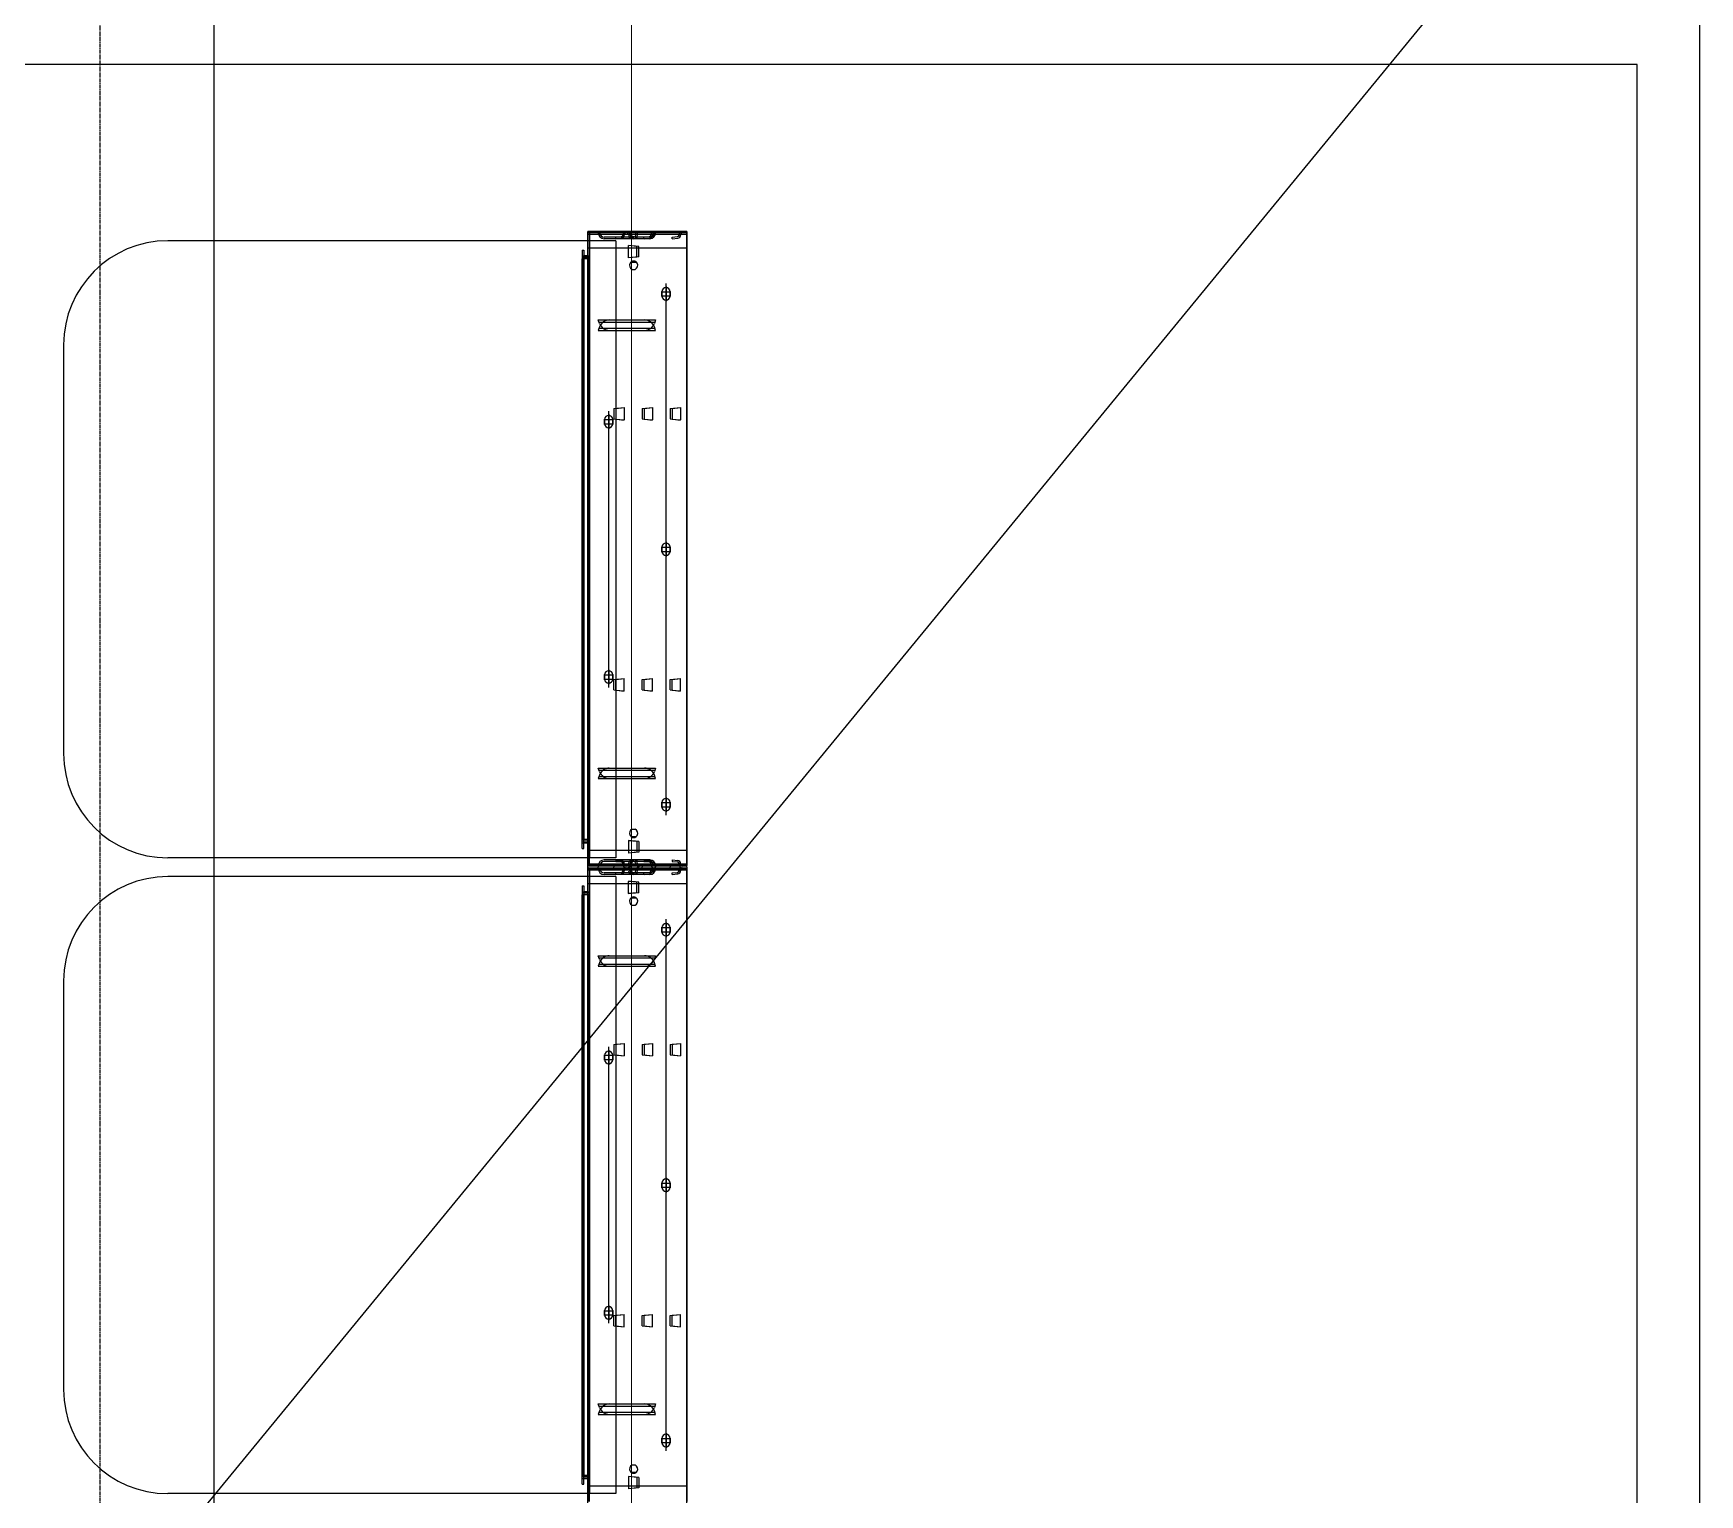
# Model space of a CAD drawing. Extents: x -32000 to 416743, y -254124 to 144214.
# Drawn here: x 258526 to 260125, y 81868 to 83270 of the extents above; entities that cross this region are included whole.
import ezdxf

# ---------------------------------------------------------------- set-up
doc = ezdxf.new("R2010")
doc.units = 0
doc.header["$LTSCALE"] = 10
doc.linetypes.add('XFM1P40$0$CENTER2', pattern=[1.125, 0.75, -0.125, 0.125, -0.125])
for name, color, linetype in [('XFM1P40$0$$0$M-PIPE-TEXT-ARROR', 250, 'Continuous'), ('XFM1P40$0$M-PIPE-CHWS12', 130, 'Continuous'), ('XFM1P40$0$M-PIPE-CHWS12_CL', 132, 'XFM1P40$0$CENTER2'), ('XFM1Q40$0$TYPE14X10', 7, 'Continuous'), ('XFM7P40ICA$0$H12PL4$0$L40_19_MEJI', 252, 'Continuous')]:
    doc.layers.add(name, color=color, linetype=linetype)
doc.styles.add('XFM1P40$0$$0$aa-txt', font='isocp.shx', dxfattribs={"bigfont": 'chineset.shx'})
doc.dimstyles.new('XFM1P40$0$$0$adim-200', dxfattribs={"dimscale": 200, "dimtxt": 0.3, "dimasz": 2.5, "dimexe": 0.1, "dimexo": 0.5, "dimgap": 0.15, "dimtad": 0, "dimdec": 4, "dimzin": 3, "dimdsep": 46, "dimtxsty": 'XFM1P40$0$$0$aa-txt', "dimcen": 2.5, "dimclrd": 256, "dimclre": 256, "dimclrt": 256, "dimadec": 0, "dimazin": 0, "dimtfac": 1, "dimtdec": 4, "dimtmove": 0, "dimatfit": 3, "dimfxl": 1, "dimtolj": 1, "dimtzin": 0, "dimarcsym": 0})

# ---------------------------------------------------------------- blocks, each defined once
blk = doc.blocks.new('XFM1Q40$0$A$C10876e96')
at = {"layer": 'XFM1Q40$0$TYPE14X10', "color": 22}
for p, q in [((11918.2, 0), (11918.2, 4100)), ((11858.2, 4040), (1318.2, 4040)), ((11858.2, 60), (11858.2, 4040)), ((10878.2, 3871), (10448.2, 3871)), ((10946.3, 3880), (10851.3, 3880)), ((10946.3, 3880), (10851.3, 3880)), ((10851.3, 3880), (10851.3, 3856.5)), ((10851.3, 3856.5), (10851.3, 3880)), ((10851.3, 3270), (10851.3, 3878.5)), ((10946.3, 3878.5), (10851.3, 3878.5)), ((10946.3, 3877), (10851.3, 3877)), ((10946.3, 3878.5), (10852.8, 3878.5)), ((10852.8, 3878.5), (10852.8, 3855)), ((10852.8, 3871), (10852.8, 3279)), ((10861.3, 3878.5), (10861.3, 3880)), ((10910.8, 3874.5), (10866.8, 3874.5)), ((10910.8, 3873), (10866.8, 3873)), ((10876.3, 3878.5), (10876.3, 3880)), ((10878.1, 3874.5), (10883.4, 3875)), ((10878.3, 3873), (10878.1, 3874.5)), ((10878.2, 3871), (10878.2, 3279)), ((10878.3, 3873), (10883.6, 3873.5)), ((10884.8, 3877), (10884.8, 3876.5)), ((10886.3, 3877), (10886.3, 3876.5)), ((10891.8, 3876.5), (10891.8, 3880)), ((10898.3, 3873), (10893, 3873.5)), ((10898.5, 3874.5), (10893.2, 3875)), ((10893.3, 3876.5), (10893.3, 3878.5)), ((10897.3, 3876.5), (10897.3, 3878.5)), ((10898.3, 3873), (10898.5, 3874.5)), ((10898.8, 3876.5), (10898.8, 3880)), ((10900.3, 3878.5), (10900.3, 3880)), ((10903.3, 3878.5), (10903.3, 3880)), ((10905.1, 3874.5), (10910.4, 3875)), ((10905.3, 3873), (10905.1, 3874.5)), ((10905.3, 3873), (10910.6, 3873.5)), ((10911.8, 3877), (10911.8, 3876.5)), ((10913.3, 3877), (10913.3, 3876.5)), ((10916.3, 3878.5), (10916.3, 3880)), ((10930.3, 3878.5), (10930.3, 3880)), ((10932.1, 3874.5), (10937.4, 3875)), ((10932.3, 3873), (10932.1, 3874.5)), ((10932.3, 3873), (10937.6, 3873.5)), ((10938.8, 3877), (10938.8, 3876.5)), ((10940.3, 3877), (10940.3, 3876.5)), ((10946.3, 3880), (10946.3, 3271.5)), ((10946.3, 3880), (10946.3, 3864)), ((10946.3, 3270), (10946.3, 3878.5)), ((10845.8, 3862), (10845.8, 3855)), ((10845.8, 3862), (10847.3, 3862)), ((10845.8, 3856.5), (10845.8, 3296.5)), ((10845.8, 3856.5), (10852.8, 3856.5)), ((10852.8, 3855), (10845.8, 3855)), ((10847.3, 3862), (10847.3, 3856.5)), ((10847.3, 3856.5), (10847.3, 3296.5)), ((10851.3, 3856.5), (10847.3, 3856.5)), ((10852.8, 3864), (10851.3, 3864)), ((10851.3, 3856.5), (10851.3, 3296.5)), ((10946.3, 3864), (10852.8, 3864)), ((10852.8, 3856.5), (10852.8, 3296.5)), ((10900.3, 3865.5), (10890.3, 3866.5)), ((10898.3, 3865.6), (10890.3, 3866.4)), ((10890.3, 3854.6), (10890.3, 3866.4)), ((10900.3, 3855.5), (10890.3, 3854.5)), ((10898.3, 3855.4), (10890.3, 3854.6)), ((10898.3, 3855.4), (10898.3, 3865.6)), ((10900.3, 3855.5), (10900.3, 3865.5)), ((10845.8, 3293.5), (10845.8, 3853.5)), ((10851.3, 3853.5), (10845.8, 3853.5)), ((10847.3, 3293.5), (10847.3, 3853.5)), ((10852.8, 3853.5), (10851.3, 3853.5)), ((10852.8, 3293.5), (10852.8, 3853.5)), ((10892.6, 3850.5), (10897.9, 3850.5)), ((10893.8, 3843.5), (10896.8, 3843.5)), ((10921.7, 3822), (10930.8, 3822)), ((10921.7, 3822), (10930.8, 3822)), ((10922.3, 3818), (10922.3, 3822)), ((10922.3, 3822), (10922.3, 3818)), ((10926.3, 3320), (10926.3, 3830)), ((10926.3, 3827), (10926.3, 3813)), ((10930.3, 3818), (10930.3, 3822)), ((10930.3, 3822), (10930.3, 3818)), ((10921.7, 3818), (10930.8, 3818)), ((10921.7, 3818), (10930.8, 3818)), ((10861.3, 3795), (10916.3, 3795)), ((10862.4, 3791.7), (10861.3, 3795)), ((10862, 3793), (10915.6, 3793)), ((10871.9, 3795), (10905.7, 3795)), ((10916.3, 3795), (10915.1, 3791.7)), ((10862.4, 3788.3), (10861.3, 3785)), ((10861.3, 3785), (10916.3, 3785)), ((10862, 3787), (10915.6, 3787)), ((10871.9, 3785), (10905.7, 3785)), ((10916.3, 3785), (10915.1, 3788.3)), ((10348.2, 3771), (10348.2, 3379)), ((10876.3, 3710), (10886.2, 3711)), ((10876.3, 3710), (10876.3, 3700)), ((10878.3, 3710.1), (10886.3, 3710.9)), ((10878.3, 3710.1), (10878.3, 3699.9)), ((10886.3, 3710.9), (10886.3, 3699.1)), ((10903.3, 3710), (10913.2, 3711)), ((10903.3, 3710), (10903.3, 3700)), ((10905.3, 3710.1), (10913.3, 3710.9)), ((10905.3, 3710.1), (10905.3, 3699.9)), ((10913.3, 3710.9), (10913.3, 3699.1)), ((10930.3, 3710), (10940.2, 3711)), ((10930.3, 3710), (10930.3, 3700)), ((10932.3, 3710.1), (10940.3, 3710.9)), ((10932.3, 3710.1), (10932.3, 3699.9)), ((10940.3, 3710.9), (10940.3, 3699.1)), ((10866.7, 3699.5), (10875.8, 3699.5)), ((10866.7, 3699.5), (10875.8, 3699.5)), ((10866.7, 3695.5), (10875.8, 3695.5)), ((10866.7, 3695.5), (10875.8, 3695.5)), ((10867.3, 3695.5), (10867.3, 3699.5)), ((10867.3, 3699.5), (10867.3, 3695.5)), ((10871.3, 3442.5), (10871.3, 3707.5)), ((10871.3, 3704.5), (10871.3, 3690.5)), ((10875.3, 3695.5), (10875.3, 3699.5)), ((10875.3, 3699.5), (10875.3, 3695.5)), ((10876.3, 3700), (10886.2, 3699)), ((10878.3, 3699.9), (10886.3, 3699.1)), ((10903.3, 3700), (10913.2, 3699)), ((10905.3, 3699.9), (10913.3, 3699.1)), ((10930.3, 3700), (10940.2, 3699)), ((10932.3, 3699.9), (10940.3, 3699.1)), ((10926.3, 3582), (10926.3, 3568)), ((10921.7, 3577), (10930.8, 3577)), ((10921.7, 3577), (10930.8, 3577)), ((10921.7, 3573), (10930.8, 3573)), ((10921.7, 3573), (10930.8, 3573)), ((10922.3, 3573), (10922.3, 3577)), ((10922.3, 3577), (10922.3, 3573)), ((10930.3, 3573), (10930.3, 3577)), ((10930.3, 3577), (10930.3, 3573)), ((10866.7, 3454.5), (10875.8, 3454.5)), ((10866.7, 3454.5), (10875.8, 3454.5)), ((10867.3, 3450.5), (10867.3, 3454.5)), ((10867.3, 3454.5), (10867.3, 3450.5)), ((10871.3, 3459.5), (10871.3, 3445.5)), ((10875.3, 3450.5), (10875.3, 3454.5)), ((10875.3, 3454.5), (10875.3, 3450.5)), ((10866.7, 3450.5), (10875.8, 3450.5)), ((10866.7, 3450.5), (10875.8, 3450.5)), ((10876.3, 3450), (10886.2, 3451)), ((10876.3, 3440), (10876.3, 3450)), ((10876.3, 3440), (10886.2, 3439)), ((10878.3, 3450.1), (10886.3, 3450.9)), ((10878.3, 3439.9), (10878.3, 3450.1)), ((10878.3, 3439.9), (10886.3, 3439.1)), ((10886.3, 3439.1), (10886.3, 3450.9)), ((10903.3, 3450), (10913.2, 3451)), ((10903.3, 3440), (10903.3, 3450)), ((10903.3, 3440), (10913.2, 3439)), ((10905.3, 3450.1), (10913.3, 3450.9)), ((10905.3, 3439.9), (10905.3, 3450.1)), ((10905.3, 3439.9), (10913.3, 3439.1)), ((10913.3, 3439.1), (10913.3, 3450.9)), ((10930.3, 3450), (10940.2, 3451)), ((10930.3, 3440), (10930.3, 3450)), ((10930.3, 3440), (10940.2, 3439)), ((10932.3, 3450.1), (10940.3, 3450.9)), ((10932.3, 3439.9), (10932.3, 3450.1)), ((10932.3, 3439.9), (10940.3, 3439.1)), ((10940.3, 3439.1), (10940.3, 3450.9)), ((10861.3, 3365), (10916.3, 3365)), ((10862.4, 3361.7), (10861.3, 3365)), ((10862.4, 3358.3), (10861.3, 3355)), ((10862, 3363), (10915.6, 3363)), ((10871.9, 3365), (10905.7, 3365)), ((10916.3, 3365), (10915.1, 3361.7)), ((10916.3, 3355), (10915.1, 3358.3)), ((10861.3, 3355), (10916.3, 3355)), ((10862, 3357), (10915.6, 3357)), ((10871.9, 3355), (10905.7, 3355)), ((10921.7, 3332), (10930.8, 3332)), ((10921.7, 3332), (10930.8, 3332)), ((10921.7, 3328), (10930.8, 3328)), ((10921.7, 3328), (10930.8, 3328)), ((10922.3, 3328), (10922.3, 3332)), ((10922.3, 3332), (10922.3, 3328)), ((10926.3, 3337), (10926.3, 3323)), ((10930.3, 3328), (10930.3, 3332)), ((10930.3, 3332), (10930.3, 3328)), ((10852.8, 3296.5), (10845.8, 3296.5)), ((10845.8, 3288), (10845.8, 3295)), ((10852.8, 3295), (10845.8, 3295)), ((10851.3, 3296.5), (10851.3, 3271.5)), ((10852.8, 3271.5), (10852.8, 3295)), ((10900.3, 3294.5), (10890.3, 3295.5)), ((10898.3, 3294.6), (10890.3, 3295.4)), ((10890.3, 3295.4), (10890.3, 3283.6)), ((10892.6, 3299.5), (10897.9, 3299.5)), ((10893.8, 3306.5), (10896.8, 3306.5)), ((10898.3, 3294.6), (10898.3, 3284.4)), ((10900.3, 3294.5), (10900.3, 3284.5)), ((10878.2, 3279), (10448.2, 3279)), ((10845.8, 3293.5), (10851.3, 3293.5)), ((10845.8, 3288), (10847.3, 3288)), ((10847.3, 3288), (10847.3, 3293.5)), ((10851.3, 3293.5), (10847.3, 3293.5)), ((10851.3, 3270), (10851.3, 3293.5)), ((10851.3, 3293.5), (10852.8, 3293.5)), ((10852.8, 3286), (10851.3, 3286)), ((10946.3, 3286), (10852.8, 3286)), ((10900.3, 3284.5), (10890.3, 3283.5)), ((10898.3, 3284.4), (10890.3, 3283.6)), ((10946.3, 3270), (10946.3, 3286)), ((10946.3, 3273), (10851.3, 3273)), ((10946.3, 3271.5), (10851.3, 3271.5)), ((10946.3, 3270), (10851.3, 3270)), ((10946.3, 3270), (10851.3, 3270)), ((10946.3, 3270), (10851.3, 3270)), ((10946.3, 3270), (10851.3, 3270)), ((10851.3, 3270), (10851.3, 3246.5)), ((10851.3, 3246.5), (10851.3, 3270)), ((10851.3, 2660), (10851.3, 3268.5)), ((10946.3, 3268.5), (10851.3, 3268.5)), ((10946.3, 3267), (10851.3, 3267)), ((10946.3, 3271.5), (10852.8, 3271.5)), ((10946.3, 3268.5), (10852.8, 3268.5)), ((10852.8, 3268.5), (10852.8, 3245)), ((10861.3, 3271.5), (10861.3, 3270)), ((10861.3, 3268.5), (10861.3, 3270)), ((10910.8, 3277), (10866.8, 3277)), ((10910.8, 3275.5), (10866.8, 3275.5)), ((10910.8, 3264.5), (10866.8, 3264.5)), ((10910.8, 3263), (10866.8, 3263)), ((10876.3, 3271.5), (10876.3, 3270)), ((10876.3, 3268.5), (10876.3, 3270)), ((10878.3, 3277), (10878.1, 3275.5)), ((10878.1, 3275.5), (10883.4, 3275)), ((10878.1, 3264.5), (10883.4, 3265)), ((10878.3, 3263), (10878.1, 3264.5)), ((10878.3, 3277), (10883.6, 3276.5)), ((10878.3, 3263), (10883.6, 3263.5)), ((10884.8, 3273), (10884.8, 3273.5)), ((10884.8, 3267), (10884.8, 3266.5)), ((10886.3, 3273), (10886.3, 3273.5)), ((10886.3, 3267), (10886.3, 3266.5)), ((10891.8, 3273.5), (10891.8, 3270)), ((10891.8, 3266.5), (10891.8, 3270)), ((10898.3, 3277), (10893, 3276.5)), ((10898.3, 3263), (10893, 3263.5)), ((10898.5, 3275.5), (10893.2, 3275)), ((10898.5, 3264.5), (10893.2, 3265)), ((10893.3, 3273.5), (10893.3, 3271.5)), ((10893.3, 3266.5), (10893.3, 3268.5)), ((10897.3, 3273.5), (10897.3, 3271.5)), ((10897.3, 3266.5), (10897.3, 3268.5)), ((10898.3, 3277), (10898.5, 3275.5)), ((10898.3, 3263), (10898.5, 3264.5)), ((10898.8, 3273.5), (10898.8, 3270)), ((10898.8, 3266.5), (10898.8, 3270)), ((10900.3, 3271.5), (10900.3, 3270)), ((10900.3, 3268.5), (10900.3, 3270)), ((10903.3, 3271.5), (10903.3, 3270)), ((10903.3, 3268.5), (10903.3, 3270)), ((10905.3, 3277), (10905.1, 3275.5)), ((10905.1, 3275.5), (10910.4, 3275)), ((10905.1, 3264.5), (10910.4, 3265)), ((10905.3, 3263), (10905.1, 3264.5)), ((10905.3, 3277), (10910.6, 3276.5)), ((10905.3, 3263), (10910.6, 3263.5)), ((10911.8, 3273), (10911.8, 3273.5)), ((10911.8, 3267), (10911.8, 3266.5)), ((10913.3, 3273), (10913.3, 3273.5)), ((10913.3, 3267), (10913.3, 3266.5)), ((10916.3, 3271.5), (10916.3, 3270)), ((10916.3, 3268.5), (10916.3, 3270)), ((10930.3, 3271.5), (10930.3, 3270)), ((10930.3, 3268.5), (10930.3, 3270)), ((10932.3, 3277), (10932.1, 3275.5)), ((10932.1, 3275.5), (10937.4, 3275)), ((10932.1, 3264.5), (10937.4, 3265)), ((10932.3, 3263), (10932.1, 3264.5)), ((10932.3, 3277), (10937.6, 3276.5)), ((10932.3, 3263), (10937.6, 3263.5)), ((10938.8, 3273), (10938.8, 3273.5)), ((10938.8, 3267), (10938.8, 3266.5)), ((10940.3, 3273), (10940.3, 3273.5)), ((10940.3, 3267), (10940.3, 3266.5)), ((10946.3, 3270), (10946.3, 2661.5)), ((10946.3, 3270), (10946.3, 3254)), ((10946.3, 2660), (10946.3, 3268.5)), ((10878.2, 3261), (10448.2, 3261)), ((10845.8, 3252), (10845.8, 3245)), ((10845.8, 3252), (10847.3, 3252)), ((10845.8, 3246.5), (10845.8, 2686.5)), ((10845.8, 3246.5), (10852.8, 3246.5)), ((10847.3, 3252), (10847.3, 3246.5)), ((10847.3, 3246.5), (10847.3, 2686.5)), ((10851.3, 3246.5), (10847.3, 3246.5)), ((10852.8, 3254), (10851.3, 3254)), ((10851.3, 3246.5), (10851.3, 2686.5)), ((10852.8, 3261), (10852.8, 2669)), ((10946.3, 3254), (10852.8, 3254)), ((10852.8, 3246.5), (10852.8, 2686.5)), ((10878.2, 3261), (10878.2, 2669)), ((10900.3, 3255.5), (10890.3, 3256.5)), ((10898.3, 3255.6), (10890.3, 3256.4)), ((10890.3, 3244.6), (10890.3, 3256.4)), ((10898.3, 3245.4), (10898.3, 3255.6)), ((10900.3, 3245.5), (10900.3, 3255.5)), ((10852.8, 3245), (10845.8, 3245)), ((10845.8, 2683.5), (10845.8, 3243.5)), ((10851.3, 3243.5), (10845.8, 3243.5)), ((10847.3, 2683.5), (10847.3, 3243.5)), ((10852.8, 3243.5), (10851.3, 3243.5)), ((10852.8, 2683.5), (10852.8, 3243.5)), ((10900.3, 3245.5), (10890.3, 3244.5)), ((10898.3, 3245.4), (10890.3, 3244.6)), ((10892.6, 3240.5), (10897.9, 3240.5)), ((10893.8, 3233.5), (10896.8, 3233.5)), ((10926.3, 2710), (10926.3, 3220)), ((10926.3, 3217), (10926.3, 3203)), ((10921.7, 3212), (10930.8, 3212)), ((10921.7, 3212), (10930.8, 3212)), ((10921.7, 3208), (10930.8, 3208)), ((10921.7, 3208), (10930.8, 3208)), ((10922.3, 3208), (10922.3, 3212)), ((10922.3, 3212), (10922.3, 3208)), ((10930.3, 3208), (10930.3, 3212)), ((10930.3, 3212), (10930.3, 3208)), ((10861.3, 3185), (10916.3, 3185)), ((10862.4, 3181.7), (10861.3, 3185)), ((10862, 3183), (10915.6, 3183)), ((10871.9, 3185), (10905.7, 3185)), ((10916.3, 3185), (10915.1, 3181.7)), ((10862.4, 3178.3), (10861.3, 3175)), ((10861.3, 3175), (10916.3, 3175)), ((10862, 3177), (10915.6, 3177)), ((10871.9, 3175), (10905.7, 3175)), ((10916.3, 3175), (10915.1, 3178.3)), ((10348.2, 3161), (10348.2, 2769)), ((10866.7, 3089.5), (10875.8, 3089.5)), ((10866.7, 3089.5), (10875.8, 3089.5)), ((10867.3, 3085.5), (10867.3, 3089.5)), ((10867.3, 3089.5), (10867.3, 3085.5)), ((10871.3, 2832.5), (10871.3, 3097.5)), ((10871.3, 3094.5), (10871.3, 3080.5)), ((10875.3, 3085.5), (10875.3, 3089.5)), ((10875.3, 3089.5), (10875.3, 3085.5)), ((10876.3, 3100), (10886.2, 3101)), ((10876.3, 3100), (10876.3, 3090)), ((10876.3, 3090), (10886.2, 3089)), ((10878.3, 3100.1), (10886.3, 3100.9)), ((10878.3, 3100.1), (10878.3, 3089.9)), ((10878.3, 3089.9), (10886.3, 3089.1)), ((10886.3, 3100.9), (10886.3, 3089.1)), ((10903.3, 3100), (10913.2, 3101)), ((10903.3, 3100), (10903.3, 3090)), ((10903.3, 3090), (10913.2, 3089)), ((10905.3, 3100.1), (10913.3, 3100.9)), ((10905.3, 3100.1), (10905.3, 3089.9)), ((10905.3, 3089.9), (10913.3, 3089.1)), ((10913.3, 3100.9), (10913.3, 3089.1)), ((10930.3, 3100), (10940.2, 3101)), ((10930.3, 3100), (10930.3, 3090)), ((10930.3, 3090), (10940.2, 3089)), ((10932.3, 3100.1), (10940.3, 3100.9)), ((10932.3, 3100.1), (10932.3, 3089.9)), ((10932.3, 3089.9), (10940.3, 3089.1)), ((10940.3, 3100.9), (10940.3, 3089.1)), ((10866.7, 3085.5), (10875.8, 3085.5)), ((10866.7, 3085.5), (10875.8, 3085.5)), ((10921.7, 2967), (10930.8, 2967)), ((10921.7, 2967), (10930.8, 2967)), ((10921.7, 2963), (10930.8, 2963)), ((10921.7, 2963), (10930.8, 2963)), ((10922.3, 2963), (10922.3, 2967)), ((10922.3, 2967), (10922.3, 2963)), ((10926.3, 2972), (10926.3, 2958)), ((10930.3, 2963), (10930.3, 2967)), ((10930.3, 2967), (10930.3, 2963)), ((10871.3, 2849.5), (10871.3, 2835.5)), ((10866.7, 2844.5), (10875.8, 2844.5)), ((10866.7, 2844.5), (10875.8, 2844.5)), ((10866.7, 2840.5), (10875.8, 2840.5)), ((10866.7, 2840.5), (10875.8, 2840.5)), ((10867.3, 2840.5), (10867.3, 2844.5)), ((10867.3, 2844.5), (10867.3, 2840.5)), ((10875.3, 2840.5), (10875.3, 2844.5)), ((10875.3, 2844.5), (10875.3, 2840.5)), ((10876.3, 2840), (10886.2, 2841)), ((10876.3, 2830), (10876.3, 2840)), ((10878.3, 2840.1), (10886.3, 2840.9)), ((10878.3, 2829.9), (10878.3, 2840.1)), ((10886.3, 2829.1), (10886.3, 2840.9)), ((10903.3, 2840), (10913.2, 2841)), ((10903.3, 2830), (10903.3, 2840)), ((10905.3, 2840.1), (10913.3, 2840.9)), ((10905.3, 2829.9), (10905.3, 2840.1)), ((10913.3, 2829.1), (10913.3, 2840.9)), ((10930.3, 2840), (10940.2, 2841)), ((10930.3, 2830), (10930.3, 2840)), ((10932.3, 2840.1), (10940.3, 2840.9)), ((10932.3, 2829.9), (10932.3, 2840.1)), ((10940.3, 2829.1), (10940.3, 2840.9)), ((10876.3, 2830), (10886.2, 2829)), ((10878.3, 2829.9), (10886.3, 2829.1)), ((10903.3, 2830), (10913.2, 2829)), ((10905.3, 2829.9), (10913.3, 2829.1)), ((10930.3, 2830), (10940.2, 2829)), ((10932.3, 2829.9), (10940.3, 2829.1)), ((10861.3, 2755), (10916.3, 2755)), ((10862.4, 2751.7), (10861.3, 2755)), ((10862, 2753), (10915.6, 2753)), ((10871.9, 2755), (10905.7, 2755)), ((10916.3, 2755), (10915.1, 2751.7)), ((10862.4, 2748.3), (10861.3, 2745)), ((10861.3, 2745), (10916.3, 2745)), ((10862, 2747), (10915.6, 2747)), ((10871.9, 2745), (10905.7, 2745)), ((10916.3, 2745), (10915.1, 2748.3)), ((10921.7, 2722), (10930.8, 2722)), ((10921.7, 2722), (10930.8, 2722)), ((10922.3, 2718), (10922.3, 2722)), ((10922.3, 2722), (10922.3, 2718)), ((10926.3, 2727), (10926.3, 2713)), ((10930.3, 2718), (10930.3, 2722)), ((10930.3, 2722), (10930.3, 2718)), ((10921.7, 2718), (10930.8, 2718)), ((10921.7, 2718), (10930.8, 2718)), ((10852.8, 2686.5), (10845.8, 2686.5)), ((10851.3, 2686.5), (10851.3, 2661.5)), ((10892.6, 2689.5), (10897.9, 2689.5)), ((10893.8, 2696.5), (10896.8, 2696.5)), ((10845.8, 2678), (10845.8, 2685)), ((10852.8, 2685), (10845.8, 2685)), ((10845.8, 2683.5), (10851.3, 2683.5)), ((10845.8, 2678), (10847.3, 2678)), ((10847.3, 2678), (10847.3, 2683.5)), ((10851.3, 2683.5), (10847.3, 2683.5)), ((10851.3, 2660), (10851.3, 2683.5)), ((10851.3, 2683.5), (10852.8, 2683.5)), ((10852.8, 2676), (10851.3, 2676)), ((10852.8, 2661.5), (10852.8, 2685)), ((10946.3, 2676), (10852.8, 2676)), ((10900.3, 2684.5), (10890.3, 2685.5)), ((10898.3, 2684.6), (10890.3, 2685.4)), ((10890.3, 2685.4), (10890.3, 2673.6)), ((10900.3, 2674.5), (10890.3, 2673.5)), ((10898.3, 2674.4), (10890.3, 2673.6)), ((10898.3, 2684.6), (10898.3, 2674.4)), ((10900.3, 2684.5), (10900.3, 2674.5)), ((10946.3, 2660), (10946.3, 2676)), ((10878.2, 2669), (10448.2, 2669))]:
    blk.add_line(p, q, dxfattribs=at)
for centre, radius, start, end in [((10448.2, 3771), 100, 90, 180), ((10866.8, 3878.5), 5.5, 180, 270), ((10866.8, 3878.5), 4, 180, 270), ((10883.3, 3876.5), 1.5, 275, 0), ((10883.3, 3876.5), 3, 275, 0), ((10887.8, 3877), 3, 90, 180), ((10887.8, 3877), 1.5, 90, 180), ((10888.8, 3877), 3, 0, 90), ((10888.8, 3877), 1.5, 0, 90), ((10893.3, 3876.5), 3, 180, 265), ((10893.3, 3876.5), 1.5, 180, 265), ((10895.3, 3876.5), 3.5, 180, 0), ((10895.3, 3876.5), 2, 180, 0), ((10910.3, 3876.5), 1.5, 275, 0), ((10910.3, 3876.5), 3, 275, 0), ((10910.8, 3878.5), 4, 270, 0), ((10910.8, 3878.5), 5.5, 270, 0), ((10914.8, 3877), 3, 90, 180), ((10914.8, 3877), 1.5, 90, 180), ((10937.3, 3876.5), 1.5, 275, 0), ((10937.3, 3876.5), 3, 275, 0), ((10941.8, 3877), 3, 150, 180), ((10941.8, 3877), 3, 90, 150), ((10941.8, 3877), 1.5, 90, 180), ((10890.3, 3866.4), 0.0502, 78.5788, 270), ((10890.3, 3854.6), 0.0502, 90, 281.4212), ((10895.8, 3847.5), 4.49, 153.4401, 242.8116), ((10895.3, 3847.5), 4, 30, 150), ((10894.7, 3847.5), 4.49, 297.1884, 26.5599), ((10926.3, 3822), 4, 0, 180), ((10926.3, 3822), 4, 0, 180), ((10926.3, 3818), 4, 180, 0), ((10926.3, 3818), 4, 180, 0), ((10871.9, 3785), 10, 90, 160.71), ((10871.9, 3795), 10, 199.29, 270), ((10905.7, 3785), 10, 19.29, 90), ((10905.7, 3795), 10, 270, 340.71), ((10886.2, 3710.9), 0.0502, 270, 101.4212), ((10913.2, 3710.9), 0.0502, 270, 101.4212), ((10940.2, 3710.9), 0.0502, 270, 101.4212), ((10871.3, 3699.5), 4, 0, 180), ((10871.3, 3699.5), 4, 0, 180), ((10871.3, 3695.5), 4, 180, 0), ((10871.3, 3695.5), 4, 180, 0), ((10886.2, 3699.1), 0.0502, 258.5788, 90), ((10913.2, 3699.1), 0.0502, 258.5788, 90), ((10940.2, 3699.1), 0.0502, 258.5788, 90), ((10926.3, 3577), 4, 0, 180), ((10926.3, 3577), 4, 0, 180), ((10926.3, 3573), 4, 180, 0), ((10926.3, 3573), 4, 180, 0), ((10871.3, 3454.5), 4, 0, 180), ((10871.3, 3454.5), 4, 0, 180), ((10871.3, 3450.5), 4, 180, 0), ((10871.3, 3450.5), 4, 180, 0), ((10886.2, 3450.9), 0.0502, 270, 101.4212), ((10886.2, 3439.1), 0.0502, 258.5788, 90), ((10913.2, 3450.9), 0.0502, 270, 101.4212), ((10913.2, 3439.1), 0.0502, 258.5788, 90), ((10940.2, 3450.9), 0.0502, 270, 101.4212), ((10940.2, 3439.1), 0.0502, 258.5788, 90), ((10448.2, 3379), 100, 180, 270), ((10871.9, 3355), 10, 90, 160.71), ((10871.9, 3365), 10, 199.29, 270), ((10905.7, 3355), 10, 19.29, 90), ((10905.7, 3365), 10, 270, 340.71), ((10926.3, 3332), 4, 0, 180), ((10926.3, 3332), 4, 0, 180), ((10926.3, 3328), 4, 180, 0), ((10926.3, 3328), 4, 180, 0), ((10890.3, 3295.4), 0.0502, 78.5788, 270), ((10895.8, 3302.5), 4.49, 117.1884, 206.5599), ((10895.3, 3302.5), 4, 210, 330), ((10894.7, 3302.5), 4.49, 333.4401, 62.8116), ((10890.3, 3283.6), 0.0502, 90, 281.4212), ((10866.8, 3271.5), 5.5, 90, 180), ((10866.8, 3268.5), 5.5, 180, 270), ((10866.8, 3271.5), 4, 90, 180), ((10866.8, 3268.5), 4, 180, 270), ((10883.3, 3273.5), 1.5, 0, 85), ((10883.3, 3266.5), 1.5, 275, 0), ((10883.3, 3273.5), 3, 0, 85), ((10883.3, 3266.5), 3, 275, 0), ((10887.8, 3273), 3, 180, 270), ((10887.8, 3267), 3, 90, 180), ((10887.8, 3273), 1.5, 180, 270), ((10887.8, 3267), 1.5, 90, 180), ((10888.8, 3273), 3, 270, 0), ((10888.8, 3273), 1.5, 270, 0), ((10888.8, 3267), 3, 0, 90), ((10888.8, 3267), 1.5, 0, 90), ((10893.3, 3273.5), 3, 95, 180), ((10893.3, 3266.5), 3, 180, 265), ((10895.3, 3273.5), 3.5, 0, 180), ((10893.3, 3273.5), 1.5, 95, 180), ((10893.3, 3266.5), 1.5, 180, 265), ((10895.3, 3266.5), 3.5, 180, 0), ((10895.3, 3273.5), 2, 0, 180), ((10895.3, 3266.5), 2, 180, 0), ((10910.3, 3273.5), 1.5, 0, 85), ((10910.3, 3266.5), 1.5, 275, 0), ((10910.3, 3273.5), 3, 0, 85), ((10910.3, 3266.5), 3, 275, 0), ((10910.8, 3271.5), 5.5, 0, 90), ((10910.8, 3271.5), 4, 0, 90), ((10910.8, 3268.5), 4, 270, 0), ((10910.8, 3268.5), 5.5, 270, 0), ((10914.8, 3273), 3, 180, 270), ((10914.8, 3267), 3, 90, 180), ((10914.8, 3273), 1.5, 180, 270), ((10914.8, 3267), 1.5, 90, 180), ((10937.3, 3273.5), 1.5, 0, 85), ((10937.3, 3266.5), 1.5, 275, 0), ((10937.3, 3273.5), 3, 0, 85), ((10937.3, 3266.5), 3, 275, 0), ((10941.8, 3273), 3, 180, 210), ((10941.8, 3267), 3, 150, 180), ((10941.8, 3273), 3, 210, 270), ((10941.8, 3267), 3, 90, 150), ((10941.8, 3273), 1.5, 180, 270), ((10941.8, 3267), 1.5, 90, 180), ((10448.2, 3161), 100, 90, 180), ((10890.3, 3256.4), 0.0502, 78.5788, 270), ((10890.3, 3244.6), 0.0502, 90, 281.4212), ((10895.8, 3237.5), 4.49, 153.4401, 242.8116), ((10895.3, 3237.5), 4, 30, 150), ((10894.7, 3237.5), 4.49, 297.1884, 26.5599), ((10926.3, 3212), 4, 0, 180), ((10926.3, 3212), 4, 0, 180), ((10926.3, 3208), 4, 180, 0), ((10926.3, 3208), 4, 180, 0), ((10871.9, 3175), 10, 90, 160.71), ((10905.7, 3175), 10, 19.29, 90), ((10871.9, 3185), 10, 199.29, 270), ((10905.7, 3185), 10, 270, 340.71), ((10871.3, 3089.5), 4, 0, 180), ((10871.3, 3089.5), 4, 0, 180), ((10886.2, 3100.9), 0.0502, 270, 101.4212), ((10886.2, 3089.1), 0.0502, 258.5788, 90), ((10913.2, 3100.9), 0.0502, 270, 101.4212), ((10913.2, 3089.1), 0.0502, 258.5788, 90), ((10940.2, 3100.9), 0.0502, 270, 101.4212), ((10940.2, 3089.1), 0.0502, 258.5788, 90), ((10871.3, 3085.5), 4, 180, 0), ((10871.3, 3085.5), 4, 180, 0), ((10926.3, 2967), 4, 0, 180), ((10926.3, 2967), 4, 0, 180), ((10926.3, 2963), 4, 180, 0), ((10926.3, 2963), 4, 180, 0), ((10871.3, 2844.5), 4, 0, 180), ((10871.3, 2844.5), 4, 0, 180), ((10871.3, 2840.5), 4, 180, 0), ((10871.3, 2840.5), 4, 180, 0), ((10886.2, 2840.9), 0.0502, 270, 101.4212), ((10913.2, 2840.9), 0.0502, 270, 101.4212), ((10940.2, 2840.9), 0.0502, 270, 101.4212), ((10886.2, 2829.1), 0.0502, 258.5788, 90), ((10913.2, 2829.1), 0.0502, 258.5788, 90), ((10940.2, 2829.1), 0.0502, 258.5788, 90), ((10448.2, 2769), 100, 180, 270), ((10871.9, 2745), 10, 90, 160.71), ((10871.9, 2755), 10, 199.29, 270), ((10905.7, 2745), 10, 19.29, 90), ((10905.7, 2755), 10, 270, 340.71), ((10926.3, 2722), 4, 0, 180), ((10926.3, 2722), 4, 0, 180), ((10926.3, 2718), 4, 180, 0), ((10926.3, 2718), 4, 180, 0), ((10895.8, 2692.5), 4.49, 117.1884, 206.5599), ((10895.3, 2692.5), 4, 210, 330), ((10894.7, 2692.5), 4.49, 333.4401, 62.8116), ((10890.3, 2685.4), 0.0502, 78.5788, 270), ((10890.3, 2673.6), 0.0502, 90, 281.4212)]:
    blk.add_arc(centre, radius, start, end, dxfattribs=at)
blk = doc.blocks.new('XFM1Q40')
blk.add_blockref('XFM1Q40$0$A$C10876e96', (248206.8, 79200))
blk = doc.blocks.new('XFM7P40ICA$0$H12PL4')
at = {"layer": 'XFM7P40ICA$0$H12PL4$0$L40_19_MEJI', "lineweight": 0}
blk.add_line((259100, 32450), (259100, 90200), dxfattribs=at)
blk = doc.blocks.new('XFM7P40ICA')
blk.add_blockref('XFM7P40ICA$0$H12PL4', (0, 0))
blk = doc.blocks.new('XFM1P40')
at = {"layer": 'XFM1P40$0$M-PIPE-CHWS12'}
blk.add_line((258699.5, 78373.5, 0), (258699.5, 87500, 0), dxfattribs=at)
at = {"layer": 'XFM1P40$0$M-PIPE-CHWS12_CL', "ltscale": 0.5}
blk.add_line((258590, 49714.6, 0), (258590, 87500, 0), dxfattribs=at)
at = {"layer": 'XFM1P40$0$$0$M-PIPE-TEXT-ARROR'}
blk.add_leader([(257246.6, 80099.5), (263643.4, 87883.5), (264329.5, 87883.5)], dimstyle='XFM1P40$0$$0$adim-200', dxfattribs=at)

msp = doc.modelspace()

# ---------------------------------------------------------------- block references
for name in ['XFM1P40', 'XFM7P40ICA', 'XFM1Q40']:
    msp.add_blockref(name, (0, 0))

doc.saveas('drawing.dxf')
